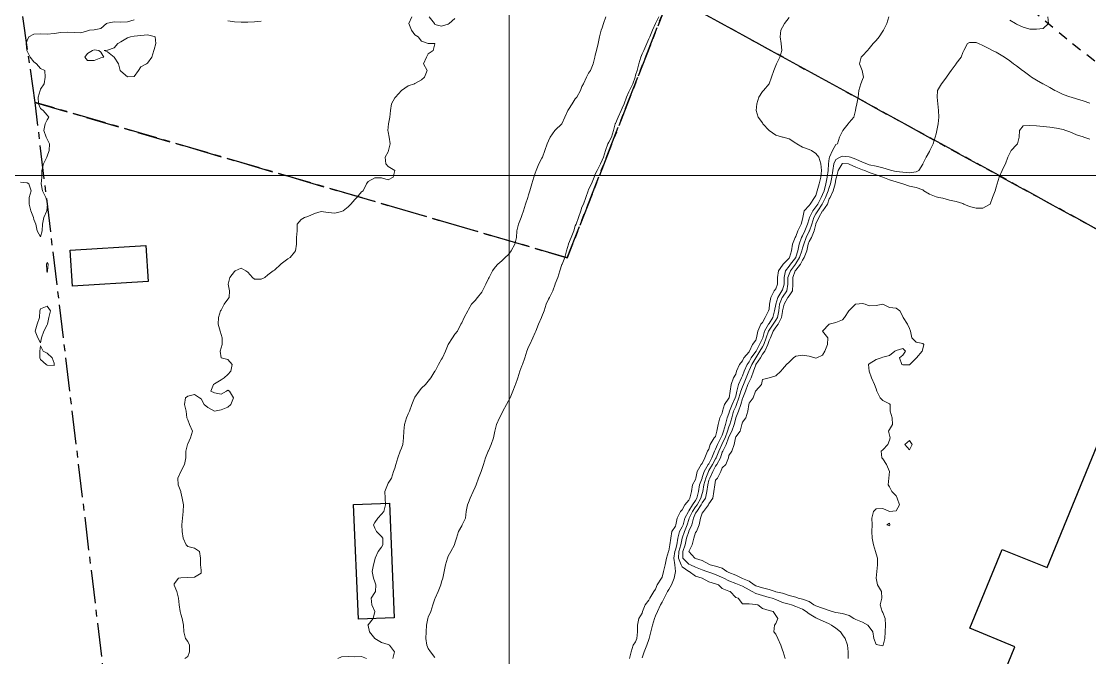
# Model space of a CAD drawing. Header units: centimetres. Extents: x 0 to 642158, y -847 to 649707.
# Drawn here: x 615930.3 to 616010.2, y 620551.3 to 620598.9 of the extents above; entities that cross this region are included whole.
import ezdxf

# ---------------------------------------------------------------- set-up
doc = ezdxf.new("R2010")
doc.units = ezdxf.units.CM
doc.header["$MEASUREMENT"] = 0
doc.linetypes.add('CENTERX2', pattern=[4, 2.5, -0.5, 0.5, -0.5])
doc.linetypes.add('JIS_02_0.7', pattern=[1.35, 0.75, -0.6])
for name, color, linetype, lineweight in [('MEV_grille', 254, 'Continuous', 9), ('WAL_parcellaire agricole', 7, 'JIS_02_0.7', 25), ('WAL_topographie 0.5', 253, 'Continuous', 20)]:
    doc.layers.add(name, color=color, linetype=linetype, lineweight=lineweight)
doc.layers.add('SPW_batiments', color=7, linetype='Continuous')
doc.layers.add('SPW_parcellaire cadastral', color=7, linetype='CENTERX2', lineweight=25, true_color=0xff0542)

# ---------------------------------------------------------------- blocks, each defined once
blk = doc.blocks.new('*U114')
at = {"layer": 'MEV_grille', "transparency": 33554687}
blk.add_lwpolyline([(-1338.461, 0), (1338.461, 0)], dxfattribs=at)
blk = doc.blocks.new('*U115')
at = {"layer": 'MEV_grille', "color": 0, "linetype": 'ByBlock', "lineweight": -2, "transparency": 16777216}
blk.add_blockref('*U114', (0, -1800), dxfattribs=at)
blk = doc.blocks.new('*U112')
at = {"layer": 'MEV_grille', "transparency": 33554687}
blk.add_lwpolyline([(0, 1825.476), (0, -1825.476)], dxfattribs=at)
blk = doc.blocks.new('*U113')
at = {"layer": 'MEV_grille', "color": 0, "linetype": 'ByBlock', "lineweight": -2, "transparency": 16777216}
blk.add_blockref('*U112', (600, 0), dxfattribs=at)

msp = doc.modelspace()

# ---------------------------------------------------------------- linework, layer by layer
at = {"layer": 'SPW_batiments'}
for points in [[(615934.133, 620579.094), (615933.966, 620581.803), (615939.63, 620582.152), (615939.797, 620579.442), (615934.133, 620579.094)], [(616023.951, 620564.814), (616024.217, 620564.704), (616028.95, 620562.811), (616030.311, 620562.263), (616040.013, 620558.362), (616075.402, 620543.933), (616056.548, 620498.251), (616005.298, 620519.328), (615998.074, 620522.299), (616003.448, 620535.433), (615998.638, 620537.411), (616004.642, 620552.13), (616001.28, 620553.51), (616003.696, 620559.411), (616007.058, 620558.047), (616011.871, 620569.793), (616023.951, 620564.814)], [(615955.529, 620554.182), (615955.162, 620562.762), (615957.843, 620562.876), (615958.21, 620554.297), (615955.529, 620554.182)]]:
    msp.add_lwpolyline(points, dxfattribs=at)
at = {"layer": 'SPW_parcellaire cadastral'}
for points in [[(615985.613, 620618.632), (616144.289, 620510.138), (615978.826, 620600.883), (615981.291, 620607.332), (615985.613, 620618.632)], [(615931.337, 620592.858), (615930.323, 620599.935), (615981.291, 620607.332), (615978.826, 620600.883), (615971.151, 620581.229), (615931.337, 620592.858)], [(615931.337, 620592.858), (615971.151, 620581.229), (615978.826, 620600.883), (616144.289, 620510.138), (616116.745, 620468.333), (616017.034, 620509.432), (615970.821, 620527.189), (615953.097, 620533.669), (615937.755, 620539.488), (615931.337, 620592.858)]]:
    msp.add_lwpolyline(points, dxfattribs=at)
at = {"layer": 'WAL_parcellaire agricole'}
msp.add_lwpolyline([(616087.819, 620555.289), (616073.819, 620560.587), (616038.317, 620574.383), (616008.515, 620597.579), (616002.114, 620602.978), (615997.114, 620605.777), (615991.814, 620609.177), (615985.913, 620613.176), (615997.409, 620647.877), (616001.705, 620678.577), (616004.153, 620697.527), (616007.151, 620712.027), (616013.498, 620743.678), (616018.495, 620763.278), (616023.993, 620782.579), (616033.49, 620809.78), (616052.891, 620793.615), (616185.082, 620583.966)], dxfattribs=at)
at = {"layer": 'WAL_topographie 0.5'}
for points in [[(615938.75, 620599.034), (615938.25, 620598.877), (615937.75, 620598.851), (615937.25, 620598.892), (615936.75, 620598.785), (615936.677, 620598.75), (615936.25, 620598.396), (615935.75, 620598.28), (615935.404, 620598.25), (615935.25, 620598.212), (615934.75, 620598.058), (615934.25, 620598.088), (615933.75, 620598.122), (615933.25, 620598.097), (615932.75, 620598.009), (615932.25, 620597.955), (615931.75, 620597.98), (615931.25, 620597.959), (615930.878, 620597.75), (615930.75, 620597.494), (615930.667, 620597.25), (615930.718, 620596.75), (615930.75, 620596.684), (615930.965, 620596.25), (615931.25, 620595.895), (615931.431, 620595.75), (615931.75, 620595.401), (615932.067, 620595.25), (615932.087, 620594.75), (615932.01, 620594.25), (615931.75, 620593.856), (615931.704, 620593.75), (615931.559, 620593.25), (615931.601, 620592.75), (615931.75, 620592.4), (615931.95, 620592.25), (615932.25, 620591.904), (615932.364, 620591.75), (615932.25, 620591.539), (615932.097, 620591.25), (615932, 620590.75), (615932.164, 620590.25), (615932.25, 620590.107), (615932.424, 620589.75), (615932.386, 620589.25), (615932.25, 620588.833), (615932.225, 620588.75), (615931.966, 620588.25), (615931.832, 620587.75), (615931.831, 620587.25), (615931.798, 620586.75), (615931.891, 620586.25), (615932.15, 620585.75), (615932.25, 620585.393), (615932.267, 620585.25), (615932.25, 620585), (615932.208, 620584.75), (615931.985, 620584.25), (615931.881, 620583.75), (615931.868, 620583.25), (615931.75, 620582.8), (615931.5, 620583.25), (615931.383, 620583.75), (615931.25, 620584.083), (615931.214, 620584.25), (615931.01, 620584.75), (615930.897, 620585.25), (615930.9, 620585.75), (615931.05, 620586.25), (615930.868, 620586.75), (615930.75, 620586.845), (615930.25, 620586.875)], [(615959.519, 620599.25), (615959.286, 620598.75), (615959.494, 620598.25), (615959.75, 620597.917), (615959.994, 620597.75), (615960.25, 620597.447), (615960.75, 620597.267), (615961.25, 620597.25), (615961.25, 620597.25), (615961.25, 620597.249), (615961.125, 620596.75), (615960.75, 620596.5), (615960.614, 620596.25), (615960.4, 620595.75), (615960.662, 620595.25), (615960.477, 620594.75), (615960.25, 620594.55), (615959.75, 620594.261), (615959.712, 620594.25), (615959.25, 620594.088), (615958.75, 620593.75), (615958.75, 620593.75), (615958.298, 620593.25), (615958.25, 620593.191), (615958, 620592.75), (615957.921, 620592.25), (615957.865, 620591.75), (615957.766, 620591.25), (615957.75, 620591), (615957.733, 620590.75), (615957.75, 620590.65), (615957.813, 620590.25), (615957.897, 620589.75), (615957.781, 620589.25), (615957.75, 620589.167), (615957.523, 620588.75), (615957.584, 620588.25), (615957.75, 620588.069), (615958.25, 620587.75), (615958.25, 620587.75), (615958.25, 620587.75), (615958.125, 620587.25), (615957.75, 620587.073), (615957.25, 620587.212), (615956.75, 620587.208), (615956.25, 620586.932), (615956.139, 620586.75), (615955.875, 620586.25), (615955.75, 620586.155), (615955.396, 620585.75), (615955.25, 620585.591), (615954.961, 620585.25), (615954.75, 620585.03), (615954.381, 620584.75), (615954.25, 620584.681), (615953.75, 620584.576), (615953.25, 620584.625), (615952.75, 620584.68), (615952.25, 620584.54), (615951.75, 620584.306), (615951.5, 620584.25), (615951.25, 620584.096), (615950.95, 620583.75), (615950.945, 620583.25), (615950.895, 620582.75), (615950.885, 620582.25), (615950.811, 620581.75), (615950.75, 620581.655), (615950.41, 620581.25), (615950.25, 620581.145), (615949.75, 620580.77), (615949.719, 620580.75), (615949.25, 620580.309), (615949.15, 620580.25), (615948.75, 620579.942), (615948.523, 620579.75), (615948.25, 620579.63), (615947.75, 620579.63), (615947.592, 620579.75), (615947.25, 620580.156), (615947.1, 620580.25), (615946.75, 620580.456), (615946.312, 620580.25), (615946.25, 620580.214), (615945.908, 620579.75), (615945.79, 620579.25), (615945.879, 620578.75), (615945.846, 620578.25), (615945.75, 620578.125), (615945.472, 620577.75), (615945.25, 620577.321), (615945.212, 620577.25), (615945.05, 620576.75), (615945.043, 620576.25), (615945.179, 620575.75), (615945.25, 620575.5), (615945.337, 620575.25), (615945.333, 620574.75), (615945.25, 620574.5), (615945.179, 620574.25), (615945.25, 620573.75), (615945.25, 620573.75), (615945.75, 620573.614), (615946.083, 620573.25), (615945.97, 620572.75), (615945.75, 620572.488), (615945.472, 620572.25), (615945.25, 620572.09), (615944.75, 620571.808), (615944.671, 620571.75), (615944.484, 620571.25), (615944.75, 620571.125), (615945.25, 620571.026), (615945.656, 620571.25), (615945.75, 620571.322), (615945.886, 620571.25), (615946.187, 620570.75), (615945.972, 620570.25), (615945.75, 620570.057), (615945.25, 620569.863), (615944.75, 620569.75), (615944.75, 620569.75), (615944.75, 620569.75), (615944.25, 620570.021), (615943.988, 620570.25), (615943.75, 620570.667), (615943.645, 620570.75), (615943.25, 620570.992), (615942.75, 620570.866), (615942.594, 620570.75), (615942.507, 620570.25), (615942.635, 620569.75), (615942.693, 620569.25), (615942.75, 620569.096), (615942.886, 620568.75), (615943.107, 620568.25), (615942.971, 620567.75), (615942.75, 620567.309), (615942.729, 620567.25), (615942.62, 620566.75), (615942.605, 620566.25), (615942.514, 620565.75), (615942.25, 620565.25), (615942.25, 620565.25), (615942.019, 620564.75), (615942.033, 620564.25), (615942.226, 620563.75), (615942.25, 620563.679), (615942.35, 620563.25), (615942.433, 620562.75), (615942.417, 620562.25), (615942.354, 620561.75), (615942.32, 620561.25), (615942.343, 620560.75), (615942.41, 620560.25), (615942.639, 620559.75), (615942.75, 620559.627), (615943.25, 620559.5), (615943.646, 620559.25), (615943.708, 620558.75), (615943.706, 620558.25), (615943.75, 620557.85), (615943.767, 620557.75), (615943.75, 620557.625), (615943.25, 620557.343), (615942.75, 620557.294), (615942.25, 620557.277), (615942.062, 620557.25), (615941.75, 620556.833), (615941.731, 620556.75), (615941.75, 620556.724), (615941.946, 620556.25), (615942.054, 620555.75), (615942.105, 620555.25), (615942.2, 620554.75), (615942.25, 620554.562), (615942.331, 620554.25), (615942.427, 620553.75), (615942.462, 620553.25), (615942.578, 620552.75), (615942.75, 620552.523), (615942.878, 620552.25), (615942.894, 620551.75), (615942.75, 620551.389), (615942.541, 620551.25)], [(615948.25, 620598.943), (615947.75, 620598.882), (615947.25, 620598.862), (615946.75, 620598.859), (615946.25, 620598.873), (615945.75, 620598.957)], [(615974.034, 620599.25), (615973.856, 620598.75), (615973.75, 620598.432), (615973.689, 620598.25), (615973.574, 620597.75), (615973.466, 620597.25), (615973.34, 620596.75), (615973.25, 620596.397), (615973.217, 620596.25), (615973.092, 620595.75), (615972.879, 620595.25), (615972.75, 620595.05), (615972.588, 620594.75), (615972.364, 620594.25), (615972.25, 620594.039), (615972.15, 620593.75), (615971.861, 620593.25), (615971.75, 620593.117), (615971.507, 620592.75), (615971.25, 620592.323), (615971.2, 620592.25), (615970.97, 620591.75), (615970.75, 620591.25), (615970.75, 620591.25), (615970.25, 620590.777), (615970.226, 620590.75), (615969.883, 620590.25), (615969.75, 620589.989), (615969.65, 620589.75), (615969.472, 620589.25), (615969.286, 620588.75), (615969.25, 620588.676), (615969.025, 620588.25), (615968.817, 620587.75), (615968.75, 620587.56), (615968.643, 620587.25), (615968.5, 620586.75), (615968.357, 620586.25), (615968.25, 620585.93), (615968.189, 620585.75), (615968.023, 620585.25), (615967.867, 620584.75), (615967.75, 620584.398), (615967.694, 620584.25), (615967.493, 620583.75), (615967.379, 620583.25), (615967.342, 620582.75), (615967.25, 620582.357), (615967.219, 620582.25), (615966.959, 620581.75), (615966.75, 620581.477), (615966.516, 620581.25), (615966.25, 620581.007), (615965.96, 620580.75), (615965.75, 620580.533), (615965.548, 620580.25), (615965.297, 620579.75), (615965.25, 620579.673), (615965.057, 620579.25), (615964.808, 620578.75), (615964.75, 620578.655), (615964.437, 620578.25), (615964.25, 620578.031), (615963.976, 620577.75), (615963.75, 620577.354), (615963.702, 620577.25), (615963.448, 620576.75), (615963.25, 620576.361), (615963.197, 620576.25), (615962.937, 620575.75), (615962.75, 620575.522), (615962.561, 620575.25), (615962.25, 620574.75), (615962.25, 620574.75), (615962.04, 620574.25), (615961.815, 620573.75), (615961.75, 620573.639), (615961.517, 620573.25), (615961.258, 620572.75), (615961.25, 620572.734), (615960.944, 620572.25), (615960.75, 620571.993), (615960.55, 620571.75), (615960.25, 620571.485), (615960.068, 620571.25), (615959.75, 620570.803), (615959.718, 620570.75), (615959.529, 620570.25), (615959.347, 620569.75), (615959.25, 620569.553), (615959.113, 620569.25), (615958.98, 620568.75), (615958.921, 620568.25), (615958.904, 620567.75), (615958.852, 620567.25), (615958.75, 620566.987), (615958.658, 620566.75), (615958.473, 620566.25), (615958.321, 620565.75), (615958.25, 620565.477), (615958.141, 620565.25), (615958.012, 620564.75), (615957.75, 620564.357), (615957.702, 620564.25), (615957.5, 620563.75), (615957.527, 620563.25), (615957.561, 620562.75), (615957.432, 620562.25), (615957.25, 620562.042), (615956.975, 620561.75), (615956.75, 620561.431), (615956.642, 620561.25), (615956.75, 620560.99), (615956.88, 620560.75), (615957.25, 620560.364), (615957.346, 620560.25), (615957.356, 620559.75), (615957.25, 620559.573), (615957.006, 620559.25), (615956.781, 620558.75), (615956.75, 620558.635), (615956.644, 620558.25), (615956.55, 620557.75), (615956.656, 620557.25), (615956.75, 620556.985), (615956.829, 620556.75), (615956.792, 620556.25), (615956.75, 620556.176), (615956.483, 620555.75), (615956.524, 620555.25), (615956.75, 620554.75), (615956.75, 620554.75), (615956.75, 620554.75), (615956.633, 620554.25), (615956.25, 620553.764), (615956.238, 620553.75), (615956.25, 620553.714), (615956.358, 620553.25), (615956.75, 620552.75), (615956.75, 620552.75), (615957.25, 620552.441), (615957.75, 620552.285), (615957.844, 620552.25), (615958.214, 620551.75), (615958.096, 620551.25)], [(615977.99, 620599.25), (615977.75, 620598.756), (615977.747, 620598.75), (615977.538, 620598.25), (615977.332, 620597.75), (615977.25, 620597.608), (615977.111, 620597.25), (615976.884, 620596.75), (615976.75, 620596.485), (615976.657, 620596.25), (615976.501, 620595.75), (615976.369, 620595.25), (615976.25, 620594.889), (615976.22, 620594.75), (615976.05, 620594.25), (615975.811, 620593.75), (615975.75, 620593.637), (615975.593, 620593.25), (615975.406, 620592.75), (615975.25, 620592.42), (615975.181, 620592.25), (615974.954, 620591.75), (615974.75, 620591.288), (615974.737, 620591.25), (615974.609, 620590.75), (615974.449, 620590.25), (615974.25, 620589.879), (615974.19, 620589.75), (615974.014, 620589.25), (615973.858, 620588.75), (615973.75, 620588.537), (615973.63, 620588.25), (615973.394, 620587.75), (615973.25, 620587.476), (615973.155, 620587.25), (615972.965, 620586.75), (615972.75, 620586.333), (615972.714, 620586.25), (615972.536, 620585.75), (615972.356, 620585.25), (615972.25, 620585.012), (615972.154, 620584.75), (615971.98, 620584.25), (615971.809, 620583.75), (615971.75, 620583.608), (615971.64, 620583.25), (615971.454, 620582.75), (615971.25, 620582.267), (615971.244, 620582.25), (615971.104, 620581.75), (615970.967, 620581.25), (615970.759, 620580.75), (615970.75, 620580.731), (615970.591, 620580.25), (615970.442, 620579.75), (615970.25, 620579.277), (615970.241, 620579.25), (615970.07, 620578.75), (615969.823, 620578.25), (615969.75, 620578.121), (615969.574, 620577.75), (615969.418, 620577.25), (615969.25, 620576.842), (615969.211, 620576.75), (615969.009, 620576.25), (615968.804, 620575.75), (615968.75, 620575.641), (615968.578, 620575.25), (615968.348, 620574.75), (615968.25, 620574.556), (615968.123, 620574.25), (615967.981, 620573.75), (615967.795, 620573.25), (615967.75, 620573.143), (615967.605, 620572.75), (615967.463, 620572.25), (615967.268, 620571.75), (615967.25, 620571.709), (615967.072, 620571.25), (615966.872, 620570.75), (615966.75, 620570.525), (615966.613, 620570.25), (615966.339, 620569.75), (615966.25, 620569.582), (615966.083, 620569.25), (615965.865, 620568.75), (615965.75, 620568.348), (615965.725, 620568.25), (615965.638, 620567.75), (615965.465, 620567.25), (615965.25, 620566.781), (615965.238, 620566.75), (615965.041, 620566.25), (615964.883, 620565.75), (615964.75, 620565.391), (615964.702, 620565.25), (615964.516, 620564.75), (615964.335, 620564.25), (615964.25, 620564.071), (615964.108, 620563.75), (615963.884, 620563.25), (615963.75, 620562.926), (615963.69, 620562.75), (615963.589, 620562.25), (615963.524, 620561.75), (615963.298, 620561.25), (615963.25, 620561.184), (615963.002, 620560.75), (615962.861, 620560.25), (615962.75, 620559.864), (615962.717, 620559.75), (615962.451, 620559.25), (615962.25, 620558.901), (615962.183, 620558.75), (615962.032, 620558.25), (615961.941, 620557.75), (615961.85, 620557.25), (615961.75, 620556.985), (615961.679, 620556.75), (615961.5, 620556.25), (615961.263, 620555.75), (615961.25, 620555.722), (615961.096, 620555.25), (615960.934, 620554.75), (615960.75, 620554.334), (615960.721, 620554.25), (615960.616, 620553.75), (615960.587, 620553.25), (615960.576, 620552.75), (615960.636, 620552.25), (615960.75, 620551.992), (615960.917, 620551.75), (615961.25, 620551.309)], [(615962.75, 620599.132), (615962.317, 620598.75), (615962.25, 620598.7), (615961.75, 620598.563), (615961.25, 620598.689), (615961.217, 620598.75), (615960.811, 620599.25)], [(615987.75, 620599.212), (615987.404, 620598.75), (615987.25, 620598.492), (615987.135, 620598.25), (615987.088, 620597.75), (615987.165, 620597.25), (615987.195, 620596.75), (615987.048, 620596.25), (615986.815, 620595.75), (615986.75, 620595.604), (615986.593, 620595.25), (615986.434, 620594.75), (615986.25, 620594.25), (615986.25, 620594.25), (615985.825, 620593.75), (615985.75, 620593.673), (615985.48, 620593.25), (615985.337, 620592.75), (615985.295, 620592.25), (615985.437, 620591.75), (615985.75, 620591.32), (615985.787, 620591.25), (615986.25, 620590.754), (615986.255, 620590.75), (615986.75, 620590.41), (615987.25, 620590.263), (615987.292, 620590.25), (615987.75, 620590.123), (615988.25, 620589.807), (615988.336, 620589.75), (615988.75, 620589.501), (615989.25, 620589.336), (615989.423, 620589.25), (615989.75, 620589.024), (615989.974, 620588.75), (615990.132, 620588.25), (615990.18, 620587.75), (615990.117, 620587.25), (615989.989, 620586.75), (615989.846, 620586.25), (615989.75, 620585.883), (615989.653, 620585.75), (615989.325, 620585.25), (615989.25, 620585.142), (615988.868, 620584.75), (615988.763, 620584.25), (615988.75, 620584.114), (615988.651, 620583.75), (615988.397, 620583.25), (615988.25, 620582.829), (615988.195, 620582.75), (615988.009, 620582.25), (615987.925, 620581.75), (615987.782, 620581.25), (615987.75, 620581.204), (615987.291, 620580.75), (615987.25, 620580.674), (615986.95, 620580.25), (615986.885, 620579.75), (615986.868, 620579.25), (615986.75, 620578.9), (615986.63, 620578.75), (615986.385, 620578.25), (615986.277, 620577.75), (615986.25, 620577.375), (615986.212, 620577.25), (615985.959, 620576.75), (615985.75, 620576.378), (615985.641, 620576.25), (615985.403, 620575.75), (615985.308, 620575.25), (615985.25, 620575.064), (615985.009, 620574.75), (615984.782, 620574.25), (615984.75, 620574.194), (615984.353, 620573.75), (615984.25, 620573.511), (615984.032, 620573.25), (615983.812, 620572.75), (615983.75, 620572.517), (615983.592, 620572.25), (615983.407, 620571.75), (615983.332, 620571.25), (615983.261, 620570.75), (615983.25, 620570.717), (615982.914, 620570.25), (615982.776, 620569.75), (615982.75, 620569.607), (615982.567, 620569.25), (615982.44, 620568.75), (615982.344, 620568.25), (615982.25, 620567.866), (615982.151, 620567.75), (615981.833, 620567.25), (615981.75, 620566.909), (615981.653, 620566.75), (615981.431, 620566.25), (615981.25, 620565.832), (615981.164, 620565.75), (615980.869, 620565.25), (615980.77, 620564.75), (615980.75, 620564.651), (615980.516, 620564.25), (615980.441, 620563.75), (615980.32, 620563.25), (615980.25, 620563.103), (615979.958, 620562.75), (615979.75, 620562.363), (615979.633, 620562.25), (615979.385, 620561.75), (615979.284, 620561.25), (615979.25, 620561.152), (615978.968, 620560.75), (615978.893, 620560.25), (615978.833, 620559.75), (615978.75, 620559.308), (615978.715, 620559.25), (615978.575, 620558.75), (615978.478, 620558.25), (615978.339, 620557.75), (615978.25, 620557.343), (615978.205, 620557.25), (615977.888, 620556.75), (615977.75, 620556.444), (615977.624, 620556.25), (615977.32, 620555.75), (615977.25, 620555.622), (615976.987, 620555.25), (615976.791, 620554.75), (615976.75, 620554.647), (615976.517, 620554.25), (615976.397, 620553.75), (615976.395, 620553.25), (615976.344, 620552.75), (615976.25, 620552.504), (615976.085, 620552.25), (615975.929, 620551.75), (615975.799, 620551.25)], [(615995.214, 620599.25), (615995.065, 620598.75), (615994.799, 620598.25), (615994.75, 620598.182), (615994.474, 620597.75), (615994.25, 620597.495), (615994.048, 620597.25), (615993.75, 620596.894), (615993.623, 620596.75), (615993.25, 620596.343), (615993.131, 620596.25), (615993.009, 620595.75), (615993.224, 620595.25), (615993.25, 620595.125), (615993.312, 620594.75), (615993.25, 620594.57), (615993.123, 620594.25), (615992.955, 620593.75), (615992.914, 620593.25), (615992.811, 620592.75), (615992.75, 620592.432), (615992.706, 620592.25), (615992.579, 620591.75), (615992.25, 620591.354), (615992.162, 620591.25), (615991.78, 620590.75), (615991.75, 620590.696), (615991.523, 620590.25), (615991.375, 620589.75), (615991.25, 620589.693), (615991.005, 620589.25), (615990.767, 620588.75), (615990.75, 620588.664), (615990.687, 620588.25), (615990.662, 620587.75), (615990.606, 620587.25), (615990.507, 620586.75), (615990.359, 620586.25), (615990.25, 620585.96), (615990.143, 620585.75), (615989.891, 620585.25), (615989.75, 620585.038), (615989.512, 620584.75), (615989.274, 620584.25), (615989.25, 620584.154), (615989.122, 620583.75), (615988.931, 620583.25), (615988.75, 620582.867), (615988.677, 620582.75), (615988.498, 620582.25), (615988.406, 620581.75), (615988.25, 620581.265), (615988.243, 620581.25), (615987.864, 620580.75), (615987.75, 620580.596), (615987.488, 620580.25), (615987.371, 620579.75), (615987.368, 620579.25), (615987.25, 620578.823), (615987.216, 620578.75), (615986.9, 620578.25), (615986.751, 620577.75), (615986.75, 620577.739), (615986.658, 620577.25), (615986.531, 620576.75), (615986.25, 620576.3), (615986.209, 620576.25), (615985.914, 620575.75), (615985.775, 620575.25), (615985.75, 620575.185), (615985.529, 620574.75), (615985.273, 620574.25), (615985.25, 620574.214), (615984.916, 620573.75), (615984.75, 620573.453), (615984.609, 620573.25), (615984.388, 620572.75), (615984.25, 620572.39), (615984.176, 620572.25), (615983.972, 620571.75), (615983.838, 620571.25), (615983.75, 620570.876), (615983.704, 620570.75), (615983.477, 620570.25), (615983.296, 620569.75), (615983.25, 620569.584), (615983.122, 620569.25), (615982.986, 620568.75), (615982.849, 620568.25), (615982.75, 620567.955), (615982.648, 620567.75), (615982.39, 620567.25), (615982.25, 620566.898), (615982.167, 620566.75), (615981.961, 620566.25), (615981.75, 620565.819), (615981.701, 620565.75), (615981.404, 620565.25), (615981.25, 620564.783), (615981.234, 620564.75), (615981.043, 620564.25), (615980.972, 620563.75), (615980.853, 620563.25), (615980.75, 620563.074), (615980.521, 620562.75), (615980.25, 620562.293), (615980.216, 620562.25), (615979.948, 620561.75), (615979.818, 620561.25), (615979.75, 620561.092), (615979.559, 620560.75), (615979.435, 620560.25), (615979.36, 620559.75), (615979.25, 620559.385), (615979.188, 620559.25), (615979.119, 620558.75), (615979.21, 620558.25), (615979.247, 620557.75), (615979.137, 620557.25), (615978.954, 620556.75), (615978.75, 620556.404), (615978.658, 620556.25), (615978.411, 620555.75), (615978.25, 620555.466), (615978.13, 620555.25), (615977.891, 620554.75), (615977.75, 620554.427), (615977.684, 620554.25), (615977.523, 620553.75), (615977.414, 620553.25), (615977.281, 620552.75), (615977.25, 620552.674), (615977.114, 620552.25), (615976.913, 620551.75), (615976.75, 620551.298)], [(616007.113, 620599.25), (616007.153, 620598.75), (616006.75, 620598.393), (616006.25, 620598.323), (616005.75, 620598.337), (616005.25, 620598.494), (616004.75, 620598.721), (616004.693, 620598.75), (616004.25, 620599.005)], [(615939.059, 620595.25), (615938.75, 620594.794), (615938.25, 620594.762), (615937.75, 620595.184), (615937.698, 620595.25), (615937.58, 620595.75), (615937.25, 620596.25), (615937.25, 620596.25), (615936.75, 620596.639), (615936.5, 620596.75), (615936.75, 620596.769), (615937.25, 620596.943), (615937.537, 620597.25), (615937.75, 620597.383), (615938.25, 620597.69), (615938.472, 620597.75), (615938.75, 620597.804), (615939.25, 620597.852), (615939.75, 620597.902), (615940.25, 620597.79), (615940.317, 620597.75), (615940.375, 620597.25), (615940.25, 620596.821), (615940.225, 620596.75), (615940.058, 620596.25), (615939.75, 620595.779), (615939.673, 620595.75), (615939.25, 620595.521), (615939.059, 620595.25)], [(616010.25, 620592.788), (616009.75, 620592.973), (616009.25, 620593.133), (616008.854, 620593.25), (616008.75, 620593.282), (616008.25, 620593.45), (616007.75, 620593.689), (616007.64, 620593.75), (616007.25, 620593.966), (616006.75, 620594.24), (616006.731, 620594.25), (616006.25, 620594.512), (616005.874, 620594.75), (616005.75, 620594.842), (616005.25, 620595.22), (616005.212, 620595.25), (616004.75, 620595.591), (616004.536, 620595.75), (616004.25, 620595.955), (616003.851, 620596.25), (616003.75, 620596.315), (616003.25, 620596.602), (616002.971, 620596.75), (616002.75, 620596.864), (616002.25, 620597.103), (616001.929, 620597.25), (616001.75, 620597.327), (616001.25, 620597.338), (616001.099, 620597.25), (616000.812, 620596.75), (616000.75, 620596.583), (616000.614, 620596.25), (616000.25, 620595.76), (616000.243, 620595.75), (615999.863, 620595.25), (615999.75, 620595.064), (615999.529, 620594.75), (615999.25, 620594.364), (615999.148, 620594.25), (615998.841, 620593.75), (615998.813, 620593.25), (615998.864, 620592.75), (615998.926, 620592.25), (615998.943, 620591.75), (615998.893, 620591.25), (615998.809, 620590.75), (615998.75, 620590.515), (615998.68, 620590.25), (615998.526, 620589.75), (615998.286, 620589.25), (615998.25, 620589.193), (615998, 620588.75), (615997.757, 620588.25), (615997.75, 620588.237), (615997.456, 620587.75), (615997.25, 620587.659), (615996.75, 620587.59), (615996.25, 620587.629), (615995.75, 620587.688), (615995.415, 620587.75), (615995.25, 620587.804), (615994.75, 620587.968), (615994.25, 620588.087), (615993.75, 620588.189), (615993.555, 620588.25), (615993.25, 620588.381), (615992.75, 620588.612), (615992.335, 620588.75), (615992.25, 620588.785), (615991.75, 620588.831), (615991.567, 620588.75), (615991.25, 620588.576), (615991.088, 620588.25), (615991.012, 620587.75), (615990.953, 620587.25), (615990.85, 620586.75), (615990.75, 620586.495), (615990.663, 620586.25), (615990.476, 620585.75), (615990.25, 620585.294), (615990.226, 620585.25), (615989.902, 620584.75), (615989.75, 620584.524), (615989.587, 620584.25), (615989.451, 620583.75), (615989.268, 620583.25), (615989.25, 620583.216), (615989.023, 620582.75), (615988.838, 620582.25), (615988.75, 620581.948), (615988.701, 620581.75), (615988.534, 620581.25), (615988.25, 620580.791), (615988.219, 620580.75), (615987.848, 620580.25), (615987.75, 620580.012), (615987.662, 620579.75), (615987.664, 620579.25), (615987.587, 620578.75), (615987.25, 620578.281), (615987.23, 620578.25), (615987.041, 620577.75), (615986.972, 620577.25), (615986.872, 620576.75), (615986.75, 620576.555), (615986.545, 620576.25), (615986.25, 620575.808), (615986.214, 620575.75), (615986.04, 620575.25), (615985.861, 620574.75), (615985.75, 620574.564), (615985.567, 620574.25), (615985.251, 620573.75), (615985.25, 620573.748), (615984.954, 620573.25), (615984.75, 620572.794), (615984.728, 620572.75), (615984.528, 620572.25), (615984.324, 620571.75), (615984.25, 620571.584), (615984.126, 620571.25), (615983.992, 620570.75), (615983.815, 620570.25), (615983.75, 620570.104), (615983.599, 620569.75), (615983.458, 620569.25), (615983.319, 620568.75), (615983.25, 620568.58), (615983.129, 620568.25), (615982.954, 620567.75), (615982.75, 620567.33), (615982.705, 620567.25), (615982.483, 620566.75), (615982.288, 620566.25), (615982.25, 620566.189), (615982.009, 620565.75), (615981.75, 620565.304), (615981.716, 620565.25), (615981.515, 620564.75), (615981.37, 620564.25), (615981.29, 620563.75), (615981.25, 620563.6), (615981.155, 620563.25), (615980.865, 620562.75), (615980.75, 620562.592), (615980.519, 620562.25), (615980.281, 620561.75), (615980.25, 620561.651), (615980.125, 620561.25), (615979.919, 620560.75), (615979.75, 620560.25), (615979.75, 620560.25), (615979.655, 620559.75), (615979.493, 620559.25), (615979.462, 620558.75), (615979.672, 620558.25), (615979.75, 620558.101), (615980.25, 620557.762), (615980.28, 620557.75), (615980.75, 620557.406), (615981.25, 620557.251), (615981.254, 620557.25), (615981.75, 620556.99), (615982.25, 620556.829), (615982.463, 620556.75), (615982.75, 620556.485), (615983.25, 620556.278), (615983.342, 620556.25), (615983.75, 620555.814), (615983.941, 620555.75), (615984.25, 620555.346), (615984.75, 620555.324), (615985.25, 620555.282), (615985.411, 620555.25), (615985.75, 620554.982), (615986.25, 620554.838), (615986.557, 620554.75), (615986.75, 620554.467), (615986.912, 620554.25), (615986.75, 620553.868), (615986.667, 620553.75), (615986.593, 620553.25), (615986.75, 620553.067), (615986.894, 620552.75), (615987.134, 620552.25), (615987.25, 620551.881), (615987.313, 620551.75), (615987.453, 620551.25)], [(615936.481, 620596.25), (615936.25, 620596.193), (615935.75, 620596), (615935.25, 620595.983), (615935.064, 620596.25), (615935.25, 620596.508), (615935.625, 620596.75), (615935.75, 620596.797), (615936.107, 620596.75), (615936.25, 620596.625), (615936.481, 620596.25)], [(616010.25, 620590.099), (616009.807, 620590.25), (616009.75, 620590.27), (616009.25, 620590.434), (616008.75, 620590.647), (616008.463, 620590.75), (616008.25, 620590.817), (616007.75, 620590.93), (616007.25, 620591.012), (616006.75, 620591.06), (616006.25, 620591.093), (616005.75, 620591.118), (616005.25, 620591.11), (616004.985, 620590.75), (616004.964, 620590.25), (616004.826, 620589.75), (616004.75, 620589.669), (616004.359, 620589.25), (616004.25, 620589.065), (616004.119, 620588.75), (616003.95, 620588.25), (616003.75, 620587.875), (616003.683, 620587.75), (616003.453, 620587.25), (616003.303, 620586.75), (616003.25, 620586.515), (616003.171, 620586.25), (616002.963, 620585.75), (616002.783, 620585.25), (616002.75, 620585.217), (616002.25, 620584.944), (616001.75, 620584.938), (616001.25, 620585.068), (616000.825, 620585.25), (616000.75, 620585.284), (616000.25, 620585.446), (615999.75, 620585.55), (615999.25, 620585.678), (615998.954, 620585.75), (615998.75, 620585.798), (615998.25, 620585.992), (615997.838, 620586.25), (615997.75, 620586.303), (615997.25, 620586.478), (615996.75, 620586.584), (615996.256, 620586.75), (615996.25, 620586.752), (615995.75, 620586.914), (615995.25, 620587.058), (615994.768, 620587.25), (615994.75, 620587.256), (615994.25, 620587.445), (615993.75, 620587.617), (615993.424, 620587.75), (615993.25, 620587.805), (615992.75, 620588.008), (615992.25, 620588.245), (615992.181, 620588.25), (615991.75, 620588.271), (615991.719, 620588.25), (615991.427, 620587.75), (615991.297, 620587.25), (615991.25, 620587.12), (615991.186, 620586.75), (615991.05, 620586.25), (615990.811, 620585.75), (615990.75, 620585.646), (615990.608, 620585.25), (615990.265, 620584.75), (615990.25, 620584.732), (615989.978, 620584.25), (615989.75, 620583.76), (615989.747, 620583.75), (615989.628, 620583.25), (615989.418, 620582.75), (615989.25, 620582.444), (615989.183, 620582.25), (615989.065, 620581.75), (615988.881, 620581.25), (615988.75, 620581.051), (615988.603, 620580.75), (615988.25, 620580.312), (615988.204, 620580.25), (615988.024, 620579.75), (615988.031, 620579.25), (615988.008, 620578.75), (615987.75, 620578.39), (615987.657, 620578.25), (615987.389, 620577.75), (615987.264, 620577.25), (615987.25, 620577.206), (615987.176, 620576.75), (615986.929, 620576.25), (615986.75, 620576.045), (615986.562, 620575.75), (615986.35, 620575.25), (615986.25, 620575.037), (615986.164, 620574.75), (615985.922, 620574.25), (615985.75, 620574.012), (615985.603, 620573.75), (615985.27, 620573.25), (615985.25, 620573.215), (615985.084, 620572.75), (615984.909, 620572.25), (615984.75, 620571.957), (615984.67, 620571.75), (615984.477, 620571.25), (615984.274, 620570.75), (615984.25, 620570.696), (615984.129, 620570.25), (615983.954, 620569.75), (615983.764, 620569.25), (615983.75, 620569.218), (615983.631, 620568.75), (615983.461, 620568.25), (615983.25, 620567.823), (615983.224, 620567.75), (615983.041, 620567.25), (615982.784, 620566.75), (615982.75, 620566.681), (615982.612, 620566.25), (615982.33, 620565.75), (615982.25, 620565.642), (615982.048, 620565.25), (615981.816, 620564.75), (615981.75, 620564.598), (615981.656, 620564.25), (615981.589, 620563.75), (615981.491, 620563.25), (615981.25, 620562.881), (615981.175, 620562.75), (615980.837, 620562.25), (615980.75, 620562.108), (615980.592, 620561.75), (615980.469, 620561.25), (615980.25, 620560.77), (615980.242, 620560.75), (615980.07, 620560.25), (615979.981, 620559.75), (615979.79, 620559.25), (615979.792, 620558.75), (615980.25, 620558.314), (615980.381, 620558.25), (615980.75, 620558.081), (615981.25, 620557.878), (615981.603, 620557.75), (615981.75, 620557.696), (615982.25, 620557.534), (615982.75, 620557.318), (615982.875, 620557.25), (615983.25, 620557.053), (615983.75, 620556.856), (615984.022, 620556.75), (615984.25, 620556.646), (615984.75, 620556.378), (615984.991, 620556.25), (615985.25, 620556.116), (615985.75, 620555.957), (615986.25, 620555.816), (615986.47, 620555.75), (615986.75, 620555.65), (615987.25, 620555.448), (615987.75, 620555.299), (615987.931, 620555.25), (615988.25, 620555.146), (615988.75, 620554.932), (615989.035, 620554.75), (615989.25, 620554.58), (615989.75, 620554.29), (615989.852, 620554.25), (615990.25, 620554.056), (615990.75, 620553.833), (615990.932, 620553.75), (615991.25, 620553.508), (615991.582, 620553.25), (615991.75, 620553.017), (615991.946, 620552.75), (615992.117, 620552.25), (615992.171, 620551.75), (615992.177, 620551.25)], [(615932.271, 620580.25), (615932.25, 620580.125), (615932.206, 620580.25), (615932.198, 620580.75), (615932.25, 620580.875), (615932.302, 620580.75), (615932.271, 620580.25)], [(615931.804, 620575.25), (615931.75, 620574.875), (615931.536, 620575.25), (615931.341, 620575.75), (615931.5, 620576.25), (615931.667, 620576.75), (615931.7, 620577.25), (615931.75, 620577.417), (615932.25, 620577.607), (615932.477, 620577.25), (615932.361, 620576.75), (615932.267, 620576.25), (615932.25, 620576.205), (615931.987, 620575.75), (615931.804, 620575.25)], [(615994.75, 620552.2), (615994.778, 620552.25), (615994.903, 620552.75), (615994.939, 620553.25), (615994.972, 620553.75), (615994.932, 620554.25), (615994.75, 620554.679), (615994.721, 620554.75), (615994.55, 620555.25), (615994.675, 620555.75), (615994.65, 620556.25), (615994.35, 620556.75), (615994.25, 620557.25), (615994.25, 620557.25), (615994.25, 620557.25), (615994.3, 620557.75), (615994.354, 620558.25), (615994.37, 620558.75), (615994.25, 620559.083), (615994.203, 620559.25), (615994.054, 620559.75), (615993.961, 620560.25), (615993.929, 620560.75), (615993.964, 620561.25), (615993.942, 620561.75), (615994.05, 620562.25), (615994.25, 620562.432), (615994.75, 620562.481), (615995.25, 620562.25), (615995.75, 620562.292), (615996, 620562.75), (615995.836, 620563.25), (615995.75, 620563.406), (615995.427, 620563.75), (615995.25, 620564.083), (615995.167, 620564.25), (615995.217, 620564.75), (615995.25, 620565.25), (615995.023, 620565.75), (615994.75, 620566.179), (615994.679, 620566.25), (615994.639, 620566.75), (615994.75, 620566.855), (615995.145, 620567.25), (615995.25, 620567.583), (615995.321, 620567.75), (615995.25, 620567.95), (615995.19, 620568.25), (615995.25, 620568.375), (615995.475, 620568.75), (615995.454, 620569.25), (615995.3, 620569.75), (615995.306, 620570.25), (615995.25, 620570.296), (615994.75, 620570.55), (615994.563, 620570.75), (615994.318, 620571.25), (615994.25, 620571.417), (615994.135, 620571.75), (615993.917, 620572.25), (615993.75, 620572.75), (615993.75, 620572.75), (615993.7, 620573.25), (615993.75, 620573.292), (615994.25, 620573.614), (615994.625, 620573.75), (615994.75, 620573.8), (615995.25, 620573.917), (615995.65, 620574.25), (615995.75, 620574.286), (615996.25, 620574.438), (615996.464, 620574.25), (615996.25, 620573.95), (615996, 620573.75), (615996.179, 620573.25), (615996.25, 620573.214), (615996.75, 620573.219), (615996.778, 620573.25), (615997.25, 620573.722), (615997.272, 620573.75), (615997.705, 620574.25), (615997.75, 620574.417), (615997.827, 620574.75), (615997.75, 620574.827), (615997.25, 620574.904), (615996.929, 620575.25), (615996.837, 620575.75), (615996.75, 620575.932), (615996.598, 620576.25), (615996.276, 620576.75), (615996.25, 620576.834), (615996.042, 620577.25), (615995.75, 620577.456), (615995.25, 620577.519), (615994.75, 620577.75), (615994.25, 620577.655), (615993.75, 620577.643), (615993.45, 620577.75), (615993.25, 620577.809), (615992.75, 620577.765), (615992.724, 620577.75), (615992.25, 620577.276), (615992.225, 620577.25), (615991.89, 620576.75), (615991.75, 620576.575), (615991.25, 620576.375), (615990.75, 620576.25), (615990.75, 620576.25), (615990.25, 620575.75), (615990.65, 620575.25), (615990.617, 620574.75), (615990.417, 620574.25), (615990.25, 620573.942), (615989.834, 620573.75), (615989.75, 620573.728), (615989.667, 620573.75), (615989.25, 620573.875), (615988.75, 620573.935), (615988.25, 620573.859), (615988.071, 620573.75), (615987.75, 620573.429), (615987.558, 620573.25), (615987.25, 620572.886), (615987.125, 620572.75), (615986.75, 620572.404), (615986.25, 620572.25), (615986.25, 620572.25), (615985.75, 620572.113), (615985.672, 620571.75), (615985.25, 620571.272), (615985.242, 620571.25), (615985.068, 620570.75), (615984.75, 620570.341), (615984.738, 620570.25), (615984.669, 620569.75), (615984.498, 620569.25), (615984.25, 620568.917), (615984.219, 620568.75), (615984.09, 620568.25), (615983.75, 620567.825), (615983.729, 620567.75), (615983.645, 620567.25), (615983.451, 620566.75), (615983.25, 620566.432), (615983.218, 620566.25), (615983.01, 620565.75), (615982.75, 620565.51), (615982.63, 620565.25), (615982.378, 620564.75), (615982.25, 620564.587), (615982.182, 620564.25), (615982.119, 620563.75), (615982.049, 620563.25), (615981.75, 620562.827), (615981.72, 620562.75), (615981.35, 620562.25), (615981.25, 620562.13), (615981.126, 620561.75), (615981.027, 620561.25), (615980.816, 620560.75), (615980.75, 620560.668), (615980.613, 620560.25), (615980.489, 620559.75), (615980.253, 620559.25), (615980.694, 620558.75), (615980.75, 620558.731), (615981.25, 620558.575), (615981.75, 620558.314), (615981.853, 620558.25), (615982.25, 620558.156), (615982.75, 620557.993), (615983.097, 620557.75), (615983.25, 620557.687), (615983.75, 620557.489), (615984.217, 620557.25), (615984.25, 620557.24), (615984.75, 620557.041), (615985.135, 620556.75), (615985.25, 620556.69), (615985.75, 620556.544), (615986.25, 620556.4), (615986.713, 620556.25), (615986.75, 620556.243), (615987.25, 620556.125), (615987.75, 620555.968), (615988.25, 620555.826), (615988.438, 620555.75), (615988.75, 620555.684), (615989.25, 620555.502), (615989.608, 620555.25), (615989.75, 620555.175), (615990.25, 620555.009), (615990.75, 620554.835), (615990.963, 620554.75), (615991.25, 620554.687), (615991.75, 620554.616), (615992.25, 620554.466), (615992.586, 620554.25), (615992.75, 620554.165), (615993.25, 620553.963), (615993.631, 620553.75), (615993.75, 620553.611), (615994.021, 620553.25), (615994.089, 620552.75), (615994.25, 620552.298), (615994.5, 620552.25), (615994.75, 620552.2)], [(615932.763, 620573.25), (615932.75, 620573.179), (615932.25, 620573.198), (615932.167, 620573.25), (615931.75, 620573.607), (615931.685, 620573.75), (615931.683, 620574.25), (615931.75, 620574.65), (615931.95, 620574.25), (615932.25, 620574.092), (615932.611, 620573.75), (615932.75, 620573.333), (615932.763, 620573.25)], [(615996.75, 620574.75), (615996.75, 620574.75), (615996.75, 620574.75), (615996.75, 620574.75), (615996.75, 620574.75)], [(615996.75, 620566.861), (615996.945, 620567.25), (615996.75, 620567.568), (615996.4, 620567.25), (615996.75, 620566.861)], [(615995.25, 620561.173), (615995.294, 620561.25), (615995.25, 620561.375), (615995.05, 620561.25), (615995.25, 620561.173)], [(615956.129, 620551.25), (615955.75, 620551.405), (615955.25, 620551.376), (615954.75, 620551.397), (615954.25, 620551.361), (615953.992, 620551.25)]]:
    msp.add_lwpolyline(points, dxfattribs=at)

# ---------------------------------------------------------------- block references
at = {"layer": 'MEV_grille', "transparency": 33554687}
for name, p in [('*U113', (615366.814, 620593.644)), ('*U115', (616669.481, 622387.381))]:
    msp.add_blockref(name, p, dxfattribs=at)

doc.saveas('drawing.dxf')
